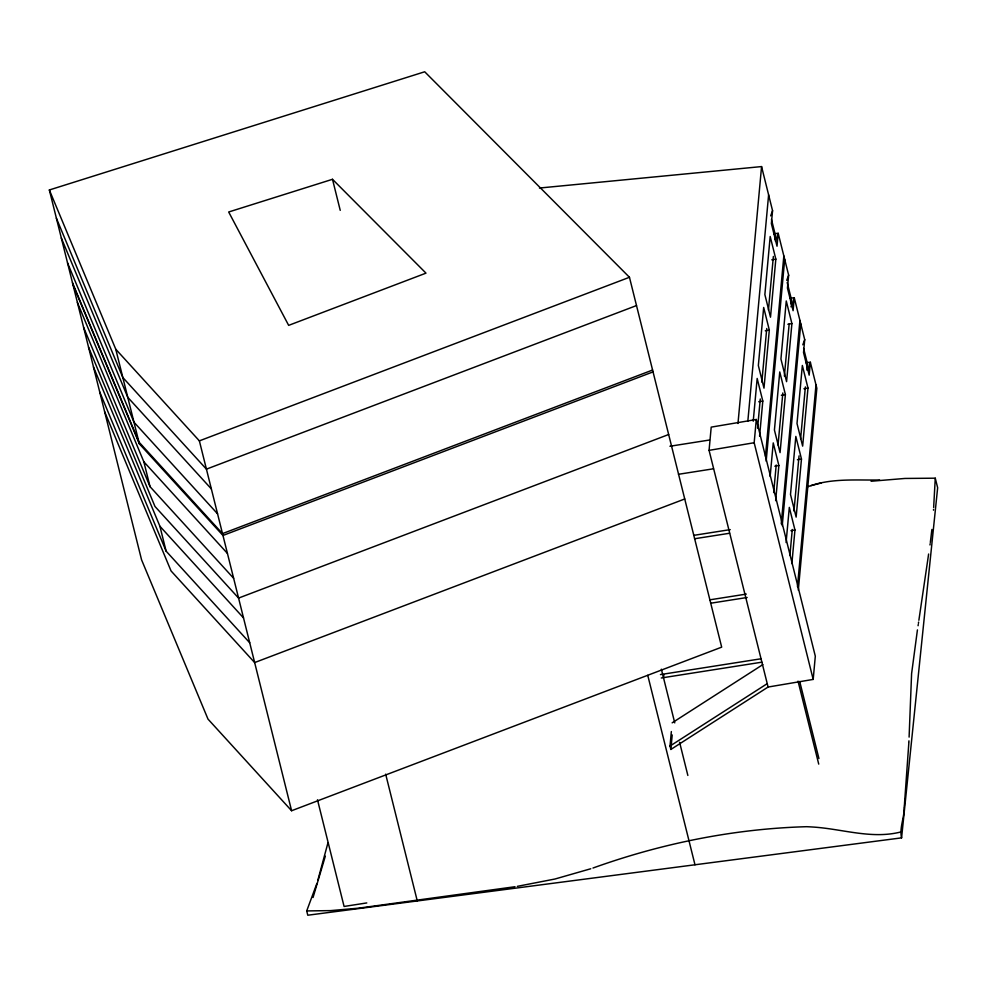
<?xml version="1.0" encoding="UTF-8"?>
<svg xmlns="http://www.w3.org/2000/svg" width="987" height="987" viewBox="0 0 987 987"><rect width="100%" height="100%" fill="white"/><g stroke="black" fill="none" stroke-linecap="round" stroke-linejoin="round"><path stroke-width="1.48" d="M909.101 737.104L911.593 673.677L917.429 629.903M908.941 740.818L908.904 741.644M908.867 742.458L904.499 803.739M933.739 505.912L935.269 478.189L904.956 478.448L871.077 481.249M933.702 506.689L933.653 507.466M933.529 509.403L933.48 510.168M904.437 804.442L904.215 806.922M768.083 687.038L709.073 450.356L711.208 427.124L756.301 419.5L815.311 656.182L813.189 679.414L768.083 687.038L670.864 749.454L670.013 746.061L671.345 731.552M670.864 749.454L672.196 734.945M737.98 423.497L761.569 166.581L539.445 188.036M747.838 421.19L768.614 194.858M753.229 421.215L757.165 378.44L762.803 401.055L759.571 436.205M761.569 166.581L772.562 210.7L771.378 223.593L777.016 246.219L778.2 233.314L773.648 233.759M813.189 679.414L754.167 442.731L756.301 419.5M757.597 428.111L760.274 398.982M761.828 382.129L766.751 328.474M768.441 310.091L773.364 256.435M774.906 239.57L775.338 234.98L771.452 219.422M769.317 330.09L763.987 388.15L758.349 365.535L763.679 307.463L769.317 330.09L765.27 330.781M775.831 259.125L770.502 317.185L764.863 294.57L770.193 236.498L775.831 259.125L771.785 259.815M765.456 456.265L783.838 255.941M766.159 461.188L784.69 259.334M770.144 476.524L773.24 442.904L778.879 465.531L775.646 500.668M775.375 241.062L778.2 233.314L788.638 275.163L787.453 288.068L793.092 310.695L794.276 297.79L789.723 298.222M773.672 492.587L776.214 464.988M778.04 445.063L782.827 392.949M784.369 376.084L789.156 323.97M790.982 304.045L791.414 299.443L787.182 282.479M785.393 394.566L780.063 452.626L774.425 429.999L779.755 371.939L785.393 394.566L781.346 395.256M791.907 323.588L786.577 381.661L780.939 359.034L786.269 300.973L791.907 323.588L787.86 324.279M781.248 523.801L799.914 320.405M782.235 525.664L800.765 323.798M786.084 542.517L789.316 507.38L794.954 529.994L791.87 563.614M790.969 306.834L794.276 297.79L804.713 339.639L803.529 352.544L809.167 375.159L810.352 362.254L805.799 362.698M789.896 555.521L792.277 529.464M793.967 511.069L799.038 455.895M800.593 439.03L805.367 386.916M806.922 370.051L807.489 363.919L803.603 348.374M801.469 459.029L796.139 517.102L790.501 494.475L795.83 436.414L801.469 459.029L797.422 459.72M807.983 388.064L802.653 446.124L797.015 423.509L802.345 365.449L807.983 388.064L803.936 388.755M797.459 586.747L815.99 384.881M798.31 590.14L816.841 388.273L810.352 362.254L807.514 370.014M904.154 807.625C904.425 817.865 899.182 828.056 901.575 837.864L307.784 915.22L306.71 910.927L316.889 883.451M901.575 837.864L937.65 487.751L935.269 478.189M931.901 529.451L930.334 542.48M663.461 677.637L663.844 674.911M930.161 543.726L929.988 544.96M918.872 620.243L928.631 554.015M918.613 622.081L918.428 623.29M918.255 624.512L918.07 625.721M327.943 842.861L317.814 880.342M313.052 897.504L325.328 856.161M770.674 215.857L772.562 210.7M786.75 280.333L788.638 275.163M802.826 344.808L804.713 339.639M672.147 722.842L762.889 664.584M670.013 746.061L767.244 683.646M49.35 189.973L115.775 349.238L199.374 440.868L629.459 277.285L721.682 647.151L291.597 810.734L207.998 719.104L141.573 559.839L49.35 189.973L424.706 71.78L629.459 277.285M636.516 305.563L206.419 469.146L122.832 377.515L56.395 218.25M652.592 370.039L222.494 533.609L138.896 441.991L72.47 282.726M653.049 371.889L222.963 535.46L139.364 443.842L72.939 284.577M668.668 434.514L238.57 598.085L154.971 506.467L88.546 347.202M684.744 498.978L254.646 662.561L171.047 570.93L104.622 411.665M806.798 487.122C830.042 477.905 855.223 480.398 879.565 479.978M592.977 868.029C661.389 843.441 733.946 828.735 806.589 826.699A169.653 145.471 13.6 0 1 812.646 827.02C841.763 828.759 871.027 839.32 900.144 832.14M590.757 868.757L555.002 879.01L517.324 886.351M332.496 179.301L228.676 211.995L288.66 325.365L425.989 273.14L332.496 179.301L340.231 210.342M821.27 482.964L810.87 485.69M758.756 401.746L762.803 401.055M774.832 466.222L778.879 465.531M790.908 530.685L794.954 529.994M709.073 450.356L754.167 442.731M515.017 886.721L358.713 908.151L330.583 910.619L306.71 910.927M669.914 446.247L709.468 440.029M678.476 474.291L713.478 468.788M693.713 535.361L730.22 529.624M694.552 538.754L729.553 533.264M709.789 599.837L746.295 594.1M710.628 603.23L747.147 597.493M660.439 674.59L760.854 658.81M661.278 677.983L761.853 662.178M366.782 902.932L344.081 906.461L317.481 799.778M211.366 488.935L127.767 397.317L61.342 238.052M217.559 513.82L133.961 422.189L67.535 262.924M77.405 302.528L143.843 461.793L227.429 553.411M83.611 327.4L150.036 486.665L233.635 578.283M93.481 366.991L159.906 526.256L243.505 617.887M99.687 391.876L166.112 551.141L249.711 642.759M799.717 681.486L818.926 758.534M798.039 681.129L818.729 764.111M661.364 669.186L674.75 722.891M679.587 742.273L687.853 775.437M647.756 675.342L694.984 864.785M385.67 774.166L417.279 900.958M199.374 440.868L291.597 810.734M115.775 349.238L139.364 443.842M143.843 461.793L150.036 486.665M159.906 526.256L166.112 551.141"/></g></svg>
